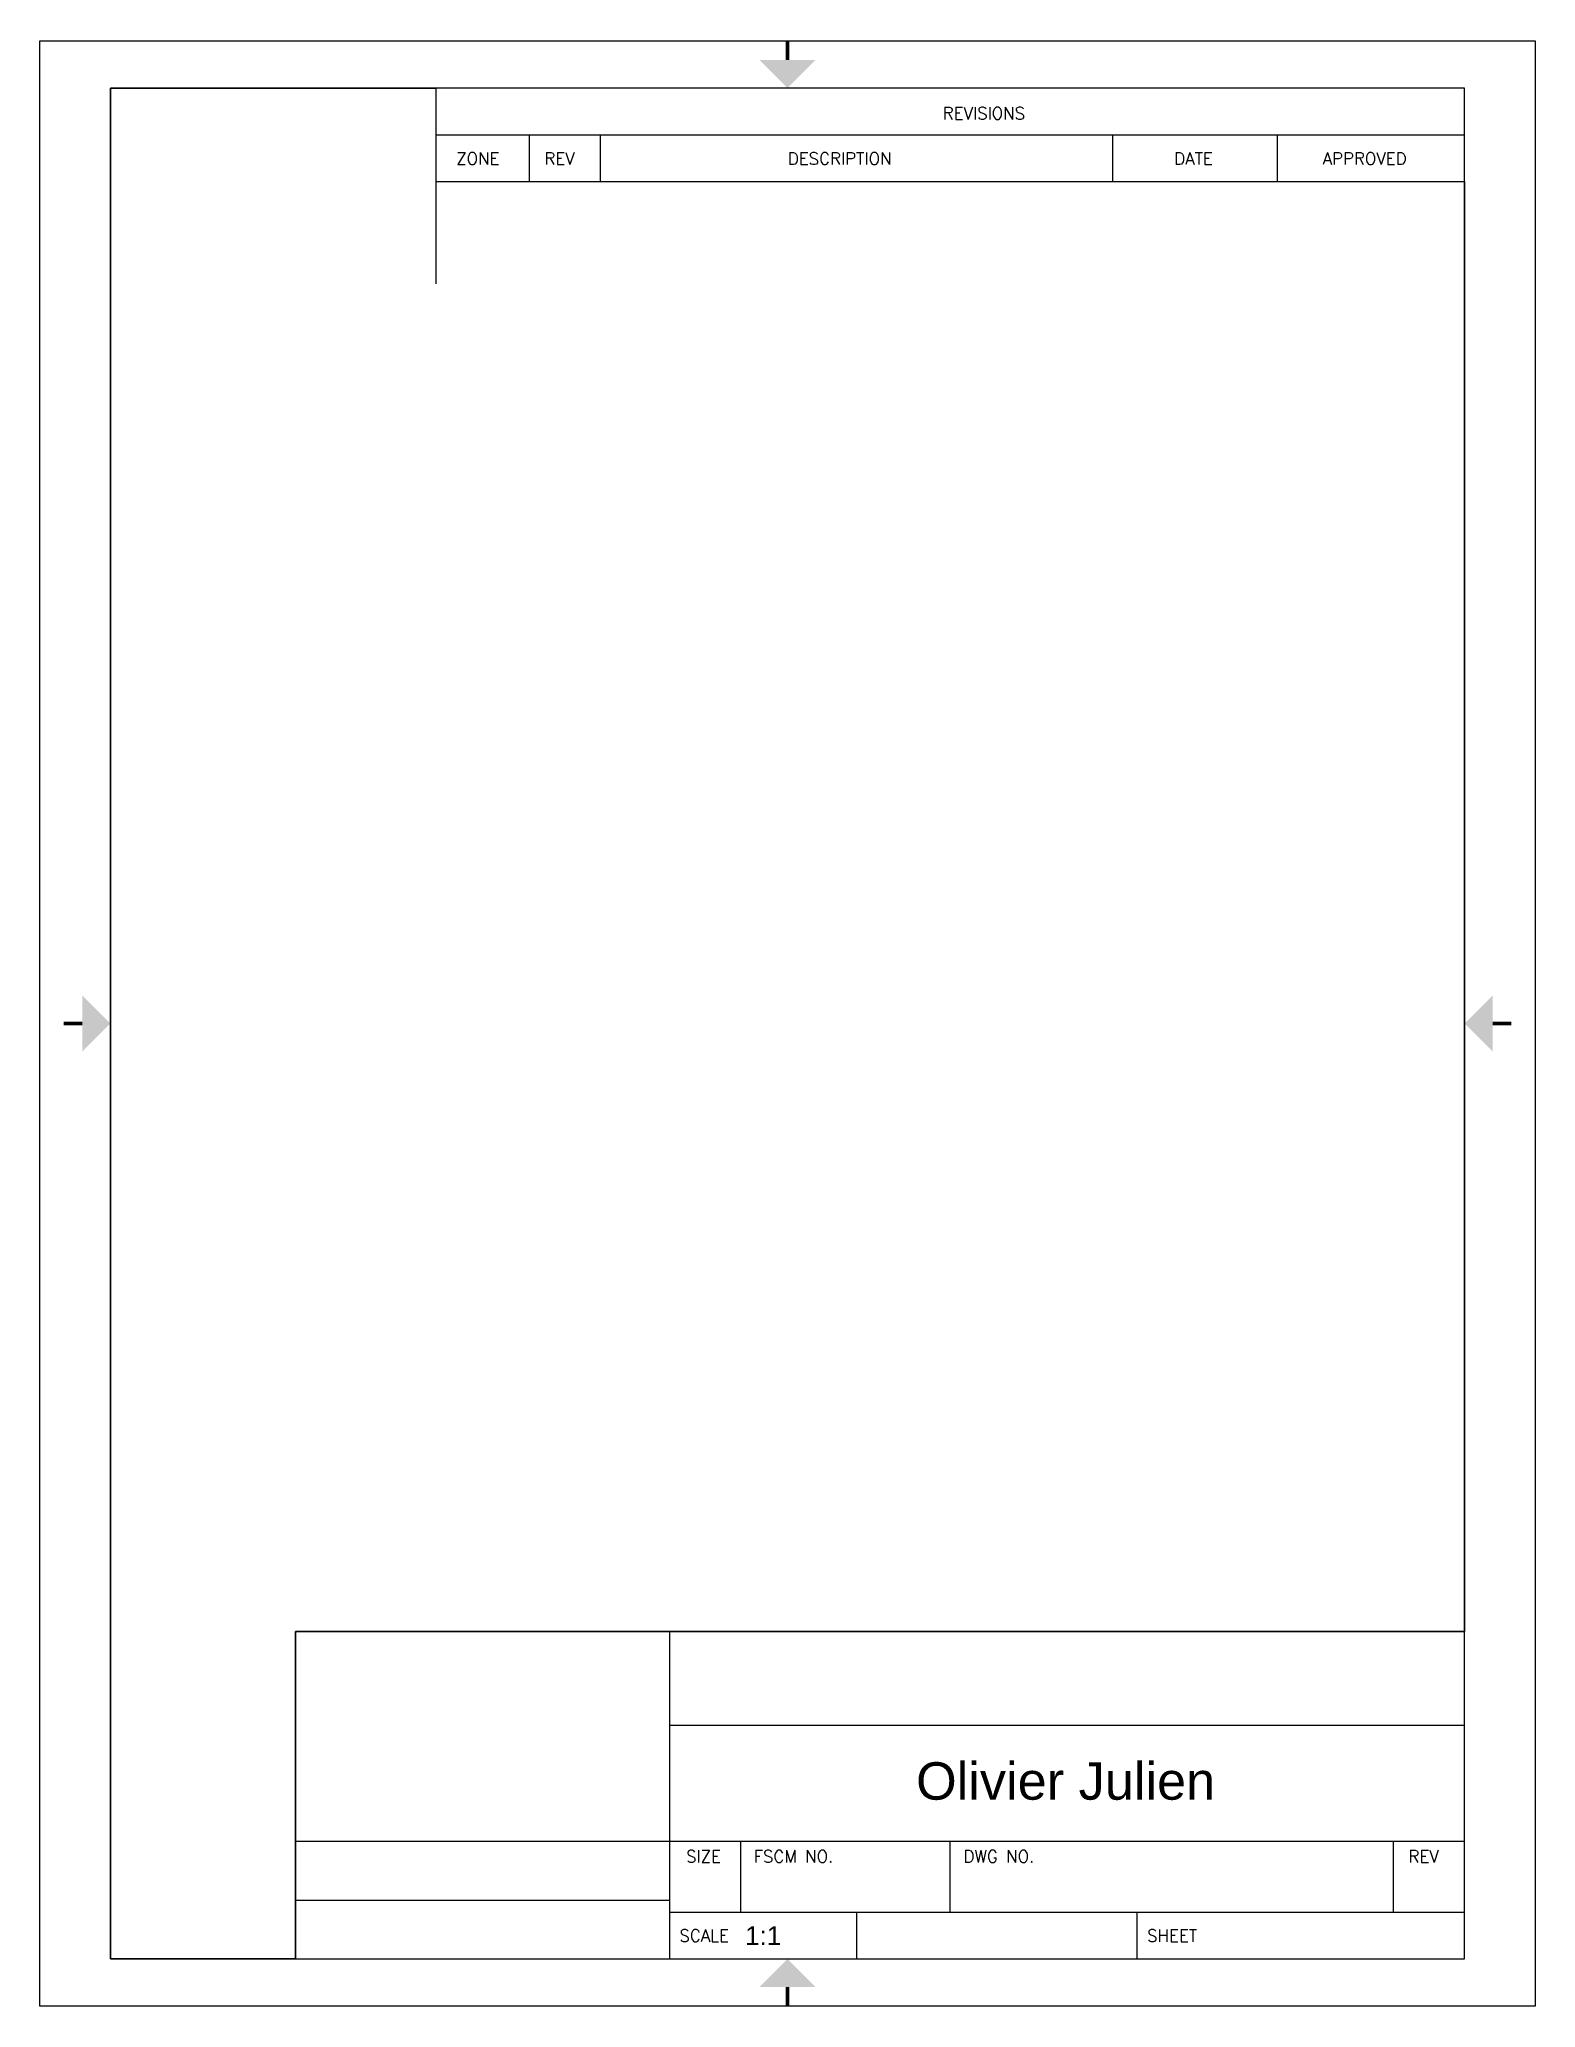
# Paper-space layout 'ANSI A Title Block (portrait)' of a CAD drawing. Header units: inches. Extents: x 0 to 8, y 0 to 10.5.
import ezdxf

# ---------------------------------------------------------------- set-up
doc = ezdxf.new("R2010")
doc.units = ezdxf.units.IN
doc.header["$MEASUREMENT"] = 0
for name, color, linetype in [('Texte', 7, 'Continuous'), ('Title Block', 7, 'Continuous'), ('Viewport', 7, 'Continuous')]:
    doc.layers.add(name, color=color, linetype=linetype)
doc.styles.add('Roman', font='romans')
doc.styles.get("Standard").update_dxf_attribs({"font": 'arial.ttf'})

# ---------------------------------------------------------------- blocks, each defined once
blk = doc.blocks.new('ANSI A title block (portrait)')
at = {"layer": 'Title Block'}
for p, q in [((8, 10.5), (0, 10.5)), ((0, 10.5), (0, 0)), ((8, 0), (8, 10.5)), ((7.62, 10.25), (0.38, 10.25)), ((0.38, 10.25), (0.38, 0.25)), ((2.12, 10.25), (2.12, 9.2027)), ((7.62, 0.25), (7.62, 10.25)), ((2.12, 10), (7.62, 10)), ((2.62, 9.75), (2.62, 10)), ((3, 9.75), (3, 10)), ((5.74, 9.75), (5.74, 10)), ((6.62, 9.75), (6.62, 10)), ((2.12, 9.75), (7.62, 9.75)), ((1.37, 2), (7.62, 2)), ((1.37, 0.25), (1.37, 2)), ((3.37, 0.25), (3.37, 2)), ((3.37, 1.5), (7.62, 1.5)), ((1.37, 0.88), (7.62, 0.88)), ((3.75, 0.5), (3.75, 0.88)), ((4.87, 0.5), (4.87, 0.88)), ((7.24, 0.5), (7.24, 0.88)), ((1.37, 0.565), (3.37, 0.565)), ((3.37, 0.5), (7.62, 0.5)), ((4.37, 0.25), (4.37, 0.5)), ((5.87, 0.25), (5.87, 0.5)), ((0.38, 0.25), (7.62, 0.25)), ((0, 0), (8, 0))]:
    blk.add_line(p, q, dxfattribs=at)
at = {"layer": 'Title Block', "const_width": 0.02}
for points in [[(4, 10.5), (4, 10.4)], [(0.13, 5.25), (0.23, 5.25)], [(7.87, 5.25), (7.77, 5.25)], [(4, 0), (4, 0.1)]]:
    blk.add_lwpolyline(points, dxfattribs=at)
at = {"layer": 'Title Block'}
for points in [[(3.85, 10.4), (4.15, 10.4), (4, 10.25)], [(0.23, 5.1), (0.23, 5.4), (0.38, 5.25)], [(7.77, 5.1), (7.77, 5.4), (7.62, 5.25)], [(3.85, 0.1), (4.15, 0.1), (4, 0.25)]]:
    blk.add_solid(points, dxfattribs=at)
at = {"color": 0, "style": 'Roman', "flags": 8}
for tag, p in [('USER', (0, 10.55)), ('REVDATE', (2.5, 10.55)), ('FNAME', (5.5, 10.55))]:
    blk.add_attdef(tag, p, '', height=0.15, dxfattribs=at)
at = {"layer": 'Title Block', "style": 'Roman'}
for s, p in [('REVISIONS', (4.8302, 10.0825)), ('ZONE', (2.2287, 9.8403)), ('REV', (2.7001, 9.8403)), ('DESCRIPTION', (4.002, 9.8403)), ('DATE', (6.0677, 9.8403)), ('APPROVED', (6.8614, 9.8403)), ('SIZE', (3.4579, 0.7659)), ('FSCM NO.', (3.8189, 0.7659)), ('DWG NO.', (4.941, 0.7659)), ('REV', (7.3205, 0.7659)), ('SCALE', (3.4223, 0.3425)), ('SHEET', (5.9228, 0.3425))]:
    blk.add_text(s, height=0.065, dxfattribs=at).set_placement(p)

psp = doc.layouts.new('ANSI A Title Block (portrait)')

# ---------------------------------------------------------------- linework, layer by layer
at = {"layer": 'Viewport'}
psp.add_lwpolyline([(0.38, 10.25), (2.12, 10.25), (2.12, 9.75), (7.62, 9.75), (7.62, 2), (1.37, 2), (1.37, 0.25), (0.38, 0.25)], close=True, dxfattribs=at)

# ---------------------------------------------------------------- block references
at = {"layer": 'Title Block'}
psp.add_blockref('ANSI A title block (portrait)', (0, 0), dxfattribs=at)

# ---------------------------------------------------------------- texts
at = {"layer": 'Texte', "attachment_point": 5}
for s, width, insert, char_height in [('{\\fArial|b0|i0|c0|p34;Olivier Julien}', 4.25, (5.487, 1.2), 0.2), ('{\\fArial|b0|i0|c0|p34;1:1}', 1, (3.87, 0.375), 0.1)]:
    psp.add_mtext_dynamic_manual_height_columns(s, width=width, gutter_width=1, heights=[0], dxfattribs=dict(at, insert=insert, char_height=char_height))

# ---------------------------------------------------------------- viewports
at = {"layer": 'Viewport'}
vp = psp.add_viewport(center=(4, 5.25), size=(7.24, 10), view_center_point=(6, 4.5), view_height=16.8996, dxfattribs=at)
vp.dxf.flags = 0x10000  # cut along an outline
vp.dxf.clipping_boundary_handle = psp.add_lwpolyline([(0.38, 10.25), (2.12, 10.25), (2.12, 9.75), (7.62, 9.75), (7.62, 2), (1.37, 2), (1.37, 0.25), (0.38, 0.25)], format="xyb", close=True, dxfattribs={"invisible": 1}).dxf.handle

doc.saveas('drawing.dxf')
